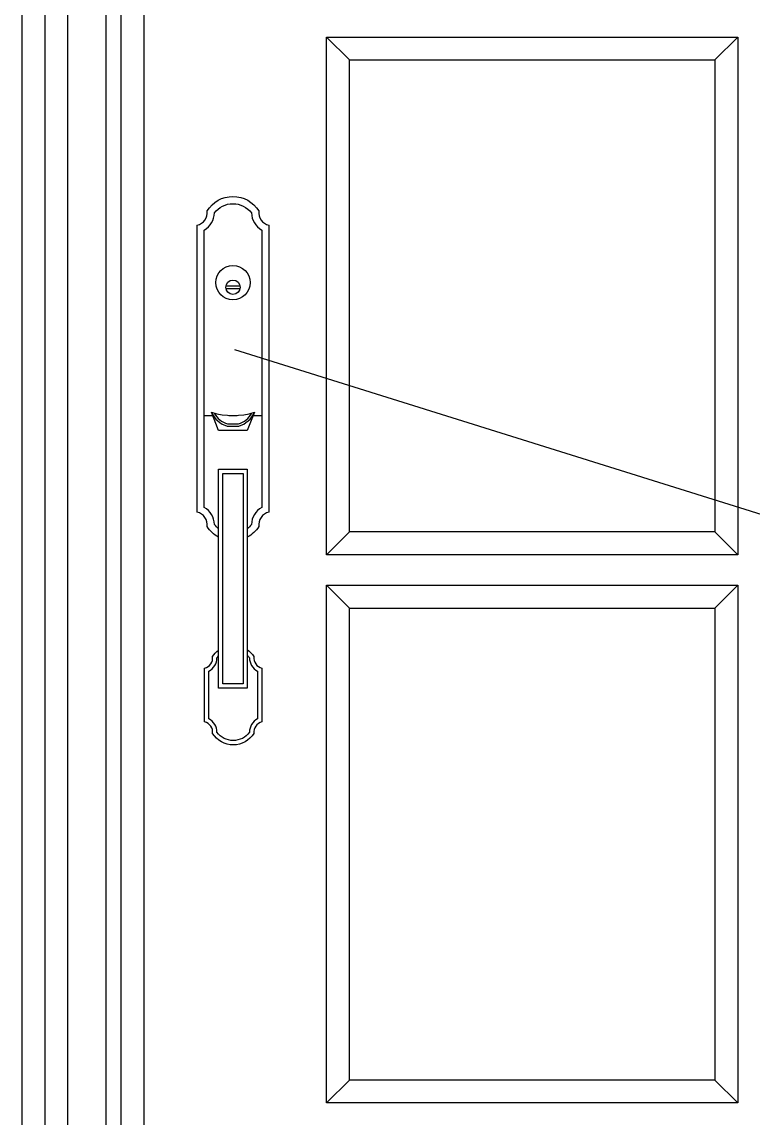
# Model space of a CAD drawing. Header units: metres. Extents: x 150 to 3603, y 192 to 4705.
# Drawn here: x 570 to 1050, y 2590 to 3310 of the extents above; entities that cross this region are included whole.
import ezdxf

# ---------------------------------------------------------------- set-up
doc = ezdxf.new("R2010")
doc.units = ezdxf.units.M
for name, color, linetype in [('3', 3, 'Continuous'), ('4', 4, 'Continuous'), ('7', 7, 'Continuous'), ('BH', 3, 'Continuous'), ('DIM', 3, 'Continuous')]:
    doc.layers.add(name, color=color, linetype=linetype)
doc.dimstyles.get("Standard").update_dxf_attribs({"dimtxt": 2.5, "dimasz": 2.5, "dimexe": 1.25, "dimexo": 0.625, "dimtad": 1, "dimcen": 2.5, "dimazin": 3, "dimtfac": 1, "dimtmove": 0, "dimatfit": 3})

msp = doc.modelspace()

# ---------------------------------------------------------------- hatches: boundary and pattern name
at = {"layer": 'BH'}
h = msp.add_hatch(dxfattribs=at)
h.set_pattern_fill('AR-RROOF', scale=300)
h.paths.add_polyline_path([(988.73, 3694.54), (1024.69, 3694.54), (1024.69, 4004.88), (878.22, 4004.88, -0.24), (791.02, 3954.03)])
h.paths.add_polyline_path([(1314.69, 3953.82, -0.25), (1221.17, 4004.88), (1074.69, 4004.88), (1074.69, 3694.54), (1314.69, 3694.54)])
h.paths.add_polyline_path([(988.73, 3694.54), (791.02, 3954.03, -0.01), (784.69, 3953.82), (784.69, 3694.54)])
h.paths.add_polyline_path([(1024.69, 3644.54), (784.69, 3644.54), (784.69, 3334.54), (1024.69, 3334.54)])
h.paths.add_polyline_path([(1074.69, 3581.7), (1074.69, 3334.54), (1263.01, 3334.54)])
h.paths.add_polyline_path([(1263.01, 3334.54), (1314.69, 3334.54), (1314.69, 3644.54), (1074.69, 3644.54), (1074.69, 3581.7)])
h.paths.add_polyline_path([(1074.69, 2974.54), (1314.69, 2974.54), (1314.69, 3266.7), (1301.11, 3284.54), (1074.69, 3284.54)])
h.paths.add_polyline_path([(784.69, 2974.54), (1024.69, 2974.54), (1024.69, 3284.54), (784.69, 3284.54)])
h.paths.add_polyline_path([(784.69, 2924.54), (784.69, 2614.54), (1024.69, 2614.54), (1024.69, 2924.54)])
h.paths.add_polyline_path([(1314.69, 2913.17), (1314.69, 2924.54), (1074.69, 2924.54), (1074.69, 2614.54), (1086.07, 2614.54)])
h.paths.add_polyline_path([(1314.69, 2913.17), (1086.07, 2614.54), (1314.69, 2614.54)])
h.paths.add_polyline_path([(1074.69, 2564.54), (1074.69, 2254.19), (1221.17, 2254.19, -0.25), (1314.69, 2305.26), (1314.69, 2564.54)])
h.paths.add_polyline_path([(838.52, 2291.18, -0.12), (878.22, 2254.19), (1024.69, 2254.19), (1024.69, 2534.36)])
h.paths.add_polyline_path([(784.69, 2305.26, -0.13), (838.52, 2291.18), (1024.69, 2534.36), (1024.69, 2564.54), (784.69, 2564.54)])
h = msp.add_hatch(dxfattribs=at)
h.set_pattern_fill('AR-RROOF', scale=60)
h.paths.add_polyline_path([(727.08, 3172.82, -0.26), (720.41, 3184.07, 0.5), (696.05, 3184.07, -0.26), (689.38, 3172.82), (689.38, 2990.69, -0.26), (696.05, 2979.44, 0.06), (698.81, 2976.63), (698.81, 3015.78), (717.66, 3015.78), (717.66, 2976.63, 0.06), (720.41, 2979.44, -0.26), (727.08, 2990.69)])
h.paths.add_polyline_path([(696.92, 3138.3, -1), (719.54, 3138.3, -1)])
h.paths.add_polyline_path([(703.52, 3135.28, -1), (712.95, 3135.28, -1)])
h.paths.add_polyline_path([(722.37, 3053.12), (717.66, 3041.23), (698.81, 3041.23), (694.1, 3053.12, 0.15)])

# ---------------------------------------------------------------- linework, layer by layer
at = {"layer": '3'}
for p, q in [((784.69, 3284.54), (769.69, 3299.54)), ((1024.69, 3284.54), (1039.69, 3299.54)), ((703.62, 3136.22), (712.85, 3136.22)), ((703.62, 3134.34), (712.85, 3134.34)), ((784.69, 2974.54), (769.69, 2959.54)), ((1024.69, 2974.54), (1039.69, 2959.54)), ((784.69, 2924.54), (769.69, 2939.54)), ((1024.69, 2924.54), (1039.69, 2939.54)), ((784.69, 2614.54), (769.69, 2599.54)), ((1024.69, 2614.54), (1039.69, 2599.54))]:
    msp.add_line(p, q, dxfattribs=at)
for points in [[(1514.69, 2189.52), (1514.69, 4204.52), (584.69, 4204.52), (584.69, 2189.52)], [(1499.69, 2189.52), (1499.69, 4189.52), (599.69, 4189.52), (599.69, 2189.52)], [(1474.69, 2189.52), (1474.69, 4164.52), (624.69, 4164.52), (624.69, 2189.52)], [(1464.69, 2189.52), (1464.69, 4154.52), (634.69, 4154.52), (634.69, 2189.52)]]:
    msp.add_lwpolyline(points, dxfattribs=at)
for points in [[(1024.69, 2974.54), (784.69, 2974.54), (784.69, 3284.54), (1024.69, 3284.54)], [(701.64, 2874.75), (701.64, 3012.96), (714.83, 3012.96), (714.83, 2874.75)], [(1024.69, 2614.54), (784.69, 2614.54), (784.69, 2924.54), (1024.69, 2924.54)]]:
    msp.add_lwpolyline(points, close=True, dxfattribs=at)
for points in [[(698.81, 2976.63, -0.06), (696.05, 2979.44, 0.26), (689.38, 2990.69), (689.38, 3172.82, 0.26), (696.05, 3184.07, -0.5), (720.41, 3184.07, 0.26), (727.08, 3172.82), (727.08, 2990.69, 0.26), (720.41, 2979.44, -0.06), (717.66, 2976.63, -0.06)], [(695.92, 3052.6, 0.2), (704.68, 3045.47), (711.78, 3045.47, 0.2), (720.54, 3052.6, 0.19)], [(717.66, 2893.57, -0.04), (719.09, 2891.89, 0.29), (724.43, 2883.14), (724.43, 2851.72, 0.29), (719.09, 2842.97, -0.51), (697.72, 2842.97, 0.29), (692.39, 2851.72), (692.39, 2883.14, 0.29), (697.72, 2891.89, -0.03), (698.81, 2893.21, -0.03)]]:
    msp.add_lwpolyline(points, format="xyb", dxfattribs=at)
msp.add_circle((708.23, 3135.28), 4.71, dxfattribs=at)
at = {"layer": '4'}
msp.add_lwpolyline([(1529.69, 2039.52), (1529.69, 4219.52), (569.69, 4219.52), (569.69, 2039.52)], dxfattribs=at)
at = {"layer": '7'}
msp.add_lwpolyline([(1449.69, 2039.52), (1449.69, 4139.52), (649.69, 4139.52), (649.69, 2039.52)], dxfattribs=at)
for points in [[(1039.69, 2959.54), (769.69, 2959.54), (769.69, 3299.54), (1039.69, 3299.54)], [(698.81, 2871.93), (698.81, 3015.78), (717.66, 3015.78), (717.66, 2871.93)], [(1039.69, 2599.54), (769.69, 2599.54), (769.69, 2939.54), (1039.69, 2939.54)]]:
    msp.add_lwpolyline(points, close=True, dxfattribs=at)
for points in [[(698.81, 2971.03, -0.13), (691.27, 2978.09, 0.39), (684.67, 2987.51), (684.67, 3175.99, 0.39), (691.27, 3185.42, -0.56), (725.2, 3185.42, 0.39), (731.79, 3175.99), (731.79, 2987.51, 0.39), (725.2, 2978.09, -0.13), (717.66, 2971.03, -0.13)], [(694.1, 3053.12, 0.22), (704.48, 3044.06), (711.98, 3044.06, 0.22), (722.37, 3053.12, 0.22)], [(717.66, 2897.25, -0.1), (721.98, 2892.66, 0.39), (727.26, 2885.12), (727.26, 2849.74, 0.39), (721.98, 2842.2, -0.56), (694.84, 2842.2, 0.39), (689.56, 2849.74), (689.56, 2885.12, 0.39), (694.84, 2892.66, -0.09), (698.81, 2896.99, -0.09)]]:
    msp.add_lwpolyline(points, format="xyb", dxfattribs=at)
msp.add_lwpolyline([(694.1, 3053.12, 0.15), (722.37, 3053.12), (717.66, 3041.23), (698.81, 3041.23)], format="xyb", close=True, dxfattribs=at)
msp.add_circle((708.23, 3138.3), 11.31, dxfattribs=at)

# ---------------------------------------------------------------- leaders
at = {"layer": 'DIM'}
msp.add_leader([(709.19, 3094.3), (1810.82, 2749.68)], dimstyle='Standard', dxfattribs=at)

doc.saveas('drawing.dxf')
